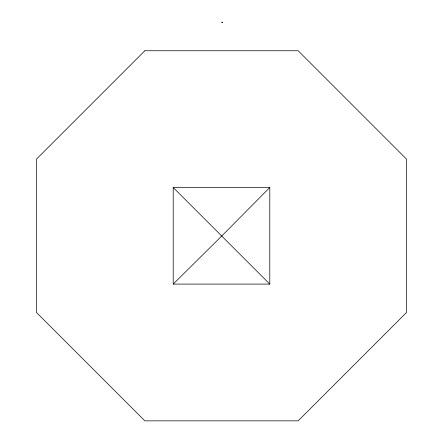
<?xml version="1.0" encoding="UTF-8"?>
<svg xmlns="http://www.w3.org/2000/svg" width="443" height="443" viewBox="0 0 443 443"><rect width="100%" height="100%" fill="white"/><g stroke="black" fill="none" stroke-linecap="round" stroke-linejoin="round"><path stroke-width="0.66" d="M269.793 187.511L221.816 235.931L173.207 284.09L173.207 187.511L269.793 187.511L269.793 284.09L173.207 284.09M173.207 187.511L269.793 284.09M144.85 50.751L36.448 159.148L36.448 312.448L144.85 420.85L298.15 420.85L406.552 312.448L406.552 159.148L298.15 50.751L144.85 50.751M221.782 22.15L222.491 22.56L221.782 22.15"/></g></svg>
